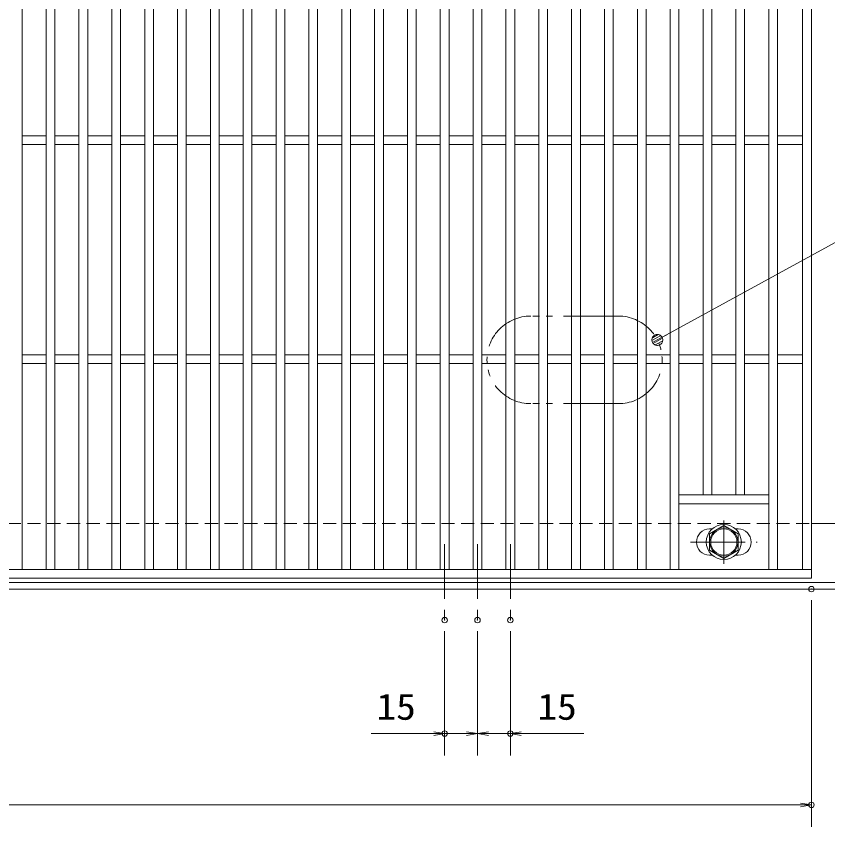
# Model space of a CAD drawing. Units: millimetres, scale not verified. Extents: x -1050 to 1050, y -742 to 742.
# Drawn here: x -158.6 to 212, y 69 to 439.1 of the extents above; entities that cross this region are included whole.
import ezdxf
from ezdxf.enums import TextEntityAlignment as Align

# ---------------------------------------------------------------- set-up
doc = ezdxf.new("R2010")
doc.units = ezdxf.units.MM
doc.header["$LTSCALE"] = 5
doc.header["$PDMODE"] = 32
doc.header["$PDSIZE"] = 2.5
for name, pattern in [('CHAIN1', [8, 5, -1, 1, -1]), ('DASHED1', [1.8, 1.2, -0.6]), ('DOUBLE_CHAIN1', [8.8, 5, -1, 0.6, -0.6, 0.6, -1])]:
    doc.linetypes.add(name, pattern=pattern)
for name, color, linetype, lineweight in [('0-1_寸法注釈', 2, 'Continuous', 9), ('0-2_0', 2, 'Continuous', 9), ('0-3_DEFPOINTS', 134, 'Continuous', 9), ('0-4_蓋', 5, 'Continuous', 9), ('0-6_想像線', 134, 'DOUBLE_CHAIN1', 9), ('0-7_中心線', 6, 'CHAIN1', 9), ('0-8_締付部品', 7, 'Continuous', 9), ('0-9_枠', 7, 'Continuous', 9), ('0-A_溝開口', 4, 'DASHED1', 9)]:
    doc.layers.add(name, color=color, linetype=linetype, lineweight=lineweight)
doc.styles.add('ＭＳ ゴシック', font='')
doc.styles.get('ＭＳ ゴシック').set_extended_font_data('MS Gothic')

# ---------------------------------------------------------------- blocks, each defined once
blk = doc.blocks.new('_OPEN')
at = {"layer": '0-2_0'}
blk.add_line((0, 0), (-5, 0), dxfattribs=at)
blk.add_lwpolyline([(-5, 0.833), (0, 0), (-5, -0.833)], dxfattribs=at)
blk = doc.blocks.new('_Dot')
at = {"layer": '0-2_0'}
for p, q in [((-2.5, 0), (-5, 0)), ((2.445, 0.5), (-2.445, 0.5)), ((1.997, 1.5), (-1.997, 1.5)), ((2.289, -0.995), (-2.289, -0.995)), ((1.499, -1.995), (-1.499, -1.995))]:
    blk.add_line(p, q, dxfattribs=at)
for points in [[(2.5, 0), (2.48, 0.313), (2.421, 0.622), (2.324, 0.92), (2.191, 1.204), (2.023, 1.469), (1.822, 1.711), (1.594, 1.926), (1.34, 2.111), (1.064, 2.262), (0.773, 2.378), (0.468, 2.456), (0.157, 2.495), (-0.157, 2.495), (-0.468, 2.456), (-0.773, 2.378), (-1.064, 2.262), (-1.34, 2.111), (-1.594, 1.926), (-1.822, 1.711), (-2.023, 1.469), (-2.191, 1.204), (-2.324, 0.92), (-2.421, 0.622), (-2.48, 0.313), (-2.5, 0), (0, 0)], [(-2.5, 0), (-2.48, -0.313), (-2.421, -0.622), (-2.324, -0.92), (-2.191, -1.204), (-2.023, -1.469), (-1.822, -1.711), (-1.594, -1.926), (-1.34, -2.111), (-1.064, -2.262), (-0.773, -2.378), (-0.468, -2.456), (-0.157, -2.495), (0.157, -2.495), (0.468, -2.456), (0.773, -2.378), (1.064, -2.262), (1.34, -2.111), (1.594, -1.926), (1.822, -1.711), (2.023, -1.469), (2.191, -1.204), (2.324, -0.92), (2.421, -0.622), (2.48, -0.313), (2.5, 0), (0, 0)]]:
    blk.add_lwpolyline(points, close=True, dxfattribs=at)

msp = doc.modelspace()

# ---------------------------------------------------------------- linework, layer by layer
at = {"layer": '0-1_寸法注釈'}
for p, q in [((260.37, 360.362), (135.056, 291.755)), ((204.55, 172.475), (204.55, 68.953)), ((37.05, 158.328), (37.05, 101.522)), ((52.05, 158.328), (52.05, 101.522)), ((52.05, 158.328), (52.05, 101.522)), ((67.05, 158.328), (67.05, 101.522)), ((32.05, 111.522), (3.513, 111.522)), ((52.05, 111.522), (37.05, 111.522)), ((47.05, 111.522), (42.05, 111.522)), ((52.05, 111.522), (67.05, 111.522)), ((57.05, 111.522), (62.05, 111.522)), ((72.05, 111.522), (100.587, 111.522)), ((-785.45, 78.953), (199.55, 78.953))]:
    msp.add_line(p, q, dxfattribs=at)
at = {"layer": '0-3_DEFPOINTS'}
for p in [(204.55, 177.475), (37.05, 163.328), (52.05, 163.328), (67.05, 163.328), (37.05, 111.522), (67.05, 111.522), (204.55, 78.953)]:
    msp.add_point(p, dxfattribs=at)
at = {"layer": '0-4_蓋'}
for p, q in [((204.55, 182.475), (204.55, 582.475)), ((-155.95, 578.475), (-155.95, 186.475)), ((-144.95, 578.475), (-144.95, 186.475)), ((-140.95, 578.475), (-140.95, 186.475)), ((-129.95, 578.475), (-129.95, 186.475)), ((-125.95, 578.475), (-125.95, 186.475)), ((-114.95, 578.475), (-114.95, 186.475)), ((-110.95, 578.475), (-110.95, 186.475)), ((-99.95, 578.475), (-99.95, 186.475)), ((-95.95, 578.475), (-95.95, 186.475)), ((-84.95, 578.475), (-84.95, 186.475)), ((-80.95, 578.475), (-80.95, 186.475)), ((-69.95, 578.475), (-69.95, 186.475)), ((-65.95, 578.475), (-65.95, 186.475)), ((-54.95, 578.475), (-54.95, 186.475)), ((-50.95, 578.475), (-50.95, 186.475)), ((-39.95, 578.475), (-39.95, 186.475)), ((-35.95, 578.475), (-35.95, 186.475)), ((-24.95, 578.475), (-24.95, 186.475)), ((-20.95, 578.475), (-20.95, 186.475)), ((-9.95, 578.475), (-9.95, 186.475)), ((-5.95, 578.475), (-5.95, 186.475)), ((5.05, 578.475), (5.05, 186.475)), ((9.05, 578.475), (9.05, 186.475)), ((20.05, 578.475), (20.05, 186.475)), ((24.05, 578.475), (24.05, 186.475)), ((35.05, 578.475), (35.05, 186.475)), ((39.05, 578.475), (39.05, 186.475)), ((50.05, 578.475), (50.05, 186.475)), ((54.05, 578.475), (54.05, 186.475)), ((65.05, 578.475), (65.05, 186.475)), ((69.05, 578.475), (69.05, 186.475)), ((80.05, 578.475), (80.05, 186.475)), ((84.05, 578.475), (84.05, 186.475)), ((95.05, 578.475), (95.05, 186.475)), ((99.05, 578.475), (99.05, 186.475)), ((110.05, 578.475), (110.05, 186.475)), ((114.05, 578.475), (114.05, 186.475)), ((125.05, 578.475), (125.05, 186.475)), ((129.05, 578.475), (129.05, 186.475)), ((140.05, 578.475), (140.05, 186.475)), ((144.05, 578.475), (144.05, 186.475)), ((185.05, 578.475), (185.05, 186.475)), ((189.05, 578.475), (189.05, 186.475)), ((200.55, 186.475), (200.55, 578.475)), ((155.05, 544.475), (155.05, 220.475)), ((159.05, 544.475), (159.05, 220.475)), ((170.05, 544.475), (170.05, 220.475)), ((174.05, 544.475), (174.05, 220.475)), ((-144.95, 384.475), (-155.95, 384.475)), ((-129.95, 384.475), (-140.95, 384.475)), ((-114.95, 384.475), (-125.95, 384.475)), ((-99.95, 384.475), (-110.95, 384.475)), ((-84.95, 384.475), (-95.95, 384.475)), ((-69.95, 384.475), (-80.95, 384.475)), ((-54.95, 384.475), (-65.95, 384.475)), ((-39.95, 384.475), (-50.95, 384.475)), ((-24.95, 384.475), (-35.95, 384.475)), ((-9.95, 384.475), (-20.95, 384.475)), ((5.05, 384.475), (-5.95, 384.475)), ((20.05, 384.475), (9.05, 384.475)), ((35.05, 384.475), (24.05, 384.475)), ((50.05, 384.475), (39.05, 384.475)), ((65.05, 384.475), (54.05, 384.475)), ((80.05, 384.475), (69.05, 384.475)), ((95.05, 384.475), (84.05, 384.475)), ((110.05, 384.475), (99.05, 384.475)), ((125.05, 384.475), (114.05, 384.475)), ((140.05, 384.475), (129.05, 384.475)), ((155.05, 384.475), (144.05, 384.475)), ((170.05, 384.475), (159.05, 384.475)), ((185.05, 384.475), (174.05, 384.475)), ((200.55, 384.475), (189.05, 384.475)), ((-144.95, 380.475), (-155.95, 380.475)), ((-129.95, 380.475), (-140.95, 380.475)), ((-114.95, 380.475), (-125.95, 380.475)), ((-99.95, 380.475), (-110.95, 380.475)), ((-84.95, 380.475), (-95.95, 380.475)), ((-69.95, 380.475), (-80.95, 380.475)), ((-54.95, 380.475), (-65.95, 380.475)), ((-39.95, 380.475), (-50.95, 380.475)), ((-24.95, 380.475), (-35.95, 380.475)), ((-9.95, 380.475), (-20.95, 380.475)), ((5.05, 380.475), (-5.95, 380.475)), ((20.05, 380.475), (9.05, 380.475)), ((35.05, 380.475), (24.05, 380.475)), ((50.05, 380.475), (39.05, 380.475)), ((65.05, 380.475), (54.05, 380.475)), ((80.05, 380.475), (69.05, 380.475)), ((95.05, 380.475), (84.05, 380.475)), ((110.05, 380.475), (99.05, 380.475)), ((125.05, 380.475), (114.05, 380.475)), ((140.05, 380.475), (129.05, 380.475)), ((155.05, 380.475), (144.05, 380.475)), ((170.05, 380.475), (159.05, 380.475)), ((185.05, 380.475), (174.05, 380.475)), ((200.55, 380.475), (189.05, 380.475)), ((-144.95, 284.475), (-155.95, 284.475)), ((-129.95, 284.475), (-140.95, 284.475)), ((-114.95, 284.475), (-125.95, 284.475)), ((-99.95, 284.475), (-110.95, 284.475)), ((-84.95, 284.475), (-95.95, 284.475)), ((-69.95, 284.475), (-80.95, 284.475)), ((-54.95, 284.475), (-65.95, 284.475)), ((-39.95, 284.475), (-50.95, 284.475)), ((-24.95, 284.475), (-35.95, 284.475)), ((-9.95, 284.475), (-20.95, 284.475)), ((5.05, 284.475), (-5.95, 284.475)), ((20.05, 284.475), (9.05, 284.475)), ((35.05, 284.475), (24.05, 284.475)), ((50.05, 284.475), (39.05, 284.475)), ((65.05, 284.475), (54.05, 284.475)), ((80.05, 284.475), (69.05, 284.475)), ((95.05, 284.475), (84.05, 284.475)), ((110.05, 284.475), (99.05, 284.475)), ((125.05, 284.475), (114.05, 284.475)), ((140.05, 284.475), (129.05, 284.475)), ((155.05, 284.475), (144.05, 284.475)), ((170.05, 284.475), (159.05, 284.475)), ((185.05, 284.475), (174.05, 284.475)), ((200.55, 284.475), (189.05, 284.475)), ((-144.95, 280.475), (-155.95, 280.475)), ((-129.95, 280.475), (-140.95, 280.475)), ((-114.95, 280.475), (-125.95, 280.475)), ((-99.95, 280.475), (-110.95, 280.475)), ((-84.95, 280.475), (-95.95, 280.475)), ((-69.95, 280.475), (-80.95, 280.475)), ((-54.95, 280.475), (-65.95, 280.475)), ((-39.95, 280.475), (-50.95, 280.475)), ((-24.95, 280.475), (-35.95, 280.475)), ((-9.95, 280.475), (-20.95, 280.475)), ((5.05, 280.475), (-5.95, 280.475)), ((20.05, 280.475), (9.05, 280.475)), ((35.05, 280.475), (24.05, 280.475)), ((50.05, 280.475), (39.05, 280.475)), ((65.05, 280.475), (54.05, 280.475)), ((80.05, 280.475), (69.05, 280.475)), ((95.05, 280.475), (84.05, 280.475)), ((110.05, 280.475), (99.05, 280.475)), ((125.05, 280.475), (114.05, 280.475)), ((140.05, 280.475), (129.05, 280.475)), ((155.05, 280.475), (144.05, 280.475)), ((170.05, 280.475), (159.05, 280.475)), ((185.05, 280.475), (174.05, 280.475)), ((200.55, 280.475), (189.05, 280.475)), ((185.05, 220.475), (144.05, 220.475)), ((185.05, 216.475), (144.05, 216.475)), ((158.05, 204.972), (159.255, 204.972)), ((169.845, 204.972), (171.05, 204.972)), ((158.05, 192.972), (159.262, 192.972)), ((169.838, 192.972), (171.05, 192.972)), ((-790.45, 186.475), (204.55, 186.475)), ((-790.45, 182.475), (204.55, 182.475))]:
    msp.add_line(p, q, dxfattribs=at)
for centre, start, end in [((158.05, 198.972), 90, 270), ((171.05, 198.972), 270, 90)]:
    msp.add_arc(centre, 6, start, end, dxfattribs=at)
at = {"layer": '0-6_想像線'}
for p, q in [((116.372, 302.17), (76.372, 302.17)), ((116.372, 262.17), (76.372, 262.17))]:
    msp.add_line(p, q, dxfattribs=at)
for centre, start, end in [((76.372, 282.17), 90, 270), ((116.372, 282.17), 270, 90)]:
    msp.add_arc(centre, 20, start, end, dxfattribs=at)
at = {"layer": '0-7_中心線'}
for p, q in [((164.55, 189.079), (164.55, 208.865)), ((37.05, 197.969), (37.05, 163.328)), ((52.05, 197.969), (52.05, 163.328)), ((67.05, 197.969), (67.05, 163.328)), ((149.304, 198.972), (179.796, 198.972))]:
    msp.add_line(p, q, dxfattribs=at)
at = {"layer": '0-8_締付部品'}
for p, q in [((164.55, 206.478), (158.05, 202.725)), ((171.05, 202.725), (164.55, 206.478)), ((158.05, 202.725), (158.05, 195.219)), ((171.05, 195.219), (171.05, 202.725)), ((158.05, 195.219), (164.55, 191.467)), ((164.55, 191.467), (171.05, 195.219))]:
    msp.add_line(p, q, dxfattribs=at)
for centre, radius in [((164.55, 198.975), 8), ((164.55, 198.972), 6.5), ((164.55, 198.972), 5.993)]:
    msp.add_circle(centre, radius, dxfattribs=at)
at = {"layer": '0-9_枠'}
for p, q in [((204.55, 207.475), (409.55, 207.475)), ((-792.45, 180.475), (411.386, 180.475)), ((-795.45, 177.475), (409.55, 177.475))]:
    msp.add_line(p, q, dxfattribs=at)
at = {"layer": '0-A_溝開口'}
msp.add_line((-765.45, 207.475), (204.55, 207.475), dxfattribs=at)

# ---------------------------------------------------------------- block references
at = {"layer": '0-1_寸法注釈'}
for name, p, rotation in [('_Dot', (134.179, 291.275), 208.69978), ('_OPEN', (52.05, 111.522), 180), ('_OPEN', (67.05, 111.522), 180)]:
    msp.add_blockref(name, p, dxfattribs=dict(at, rotation=rotation))
for p in [(37.05, 111.522), (52.05, 111.522), (204.55, 78.953)]:
    msp.add_blockref('_OPEN', p, dxfattribs=at)

# ---------------------------------------------------------------- texts
at = {"layer": '0-1_寸法注釈', "color": 7, "style": 'ＭＳ ゴシック', "width": 1.1}
for p in [(5.893, 114.209), (79.43, 114.209)]:
    msp.add_text('15', height=12.02, dxfattribs=at).set_placement(p, align=Align.BOTTOM_LEFT)

doc.saveas('drawing.dxf')
